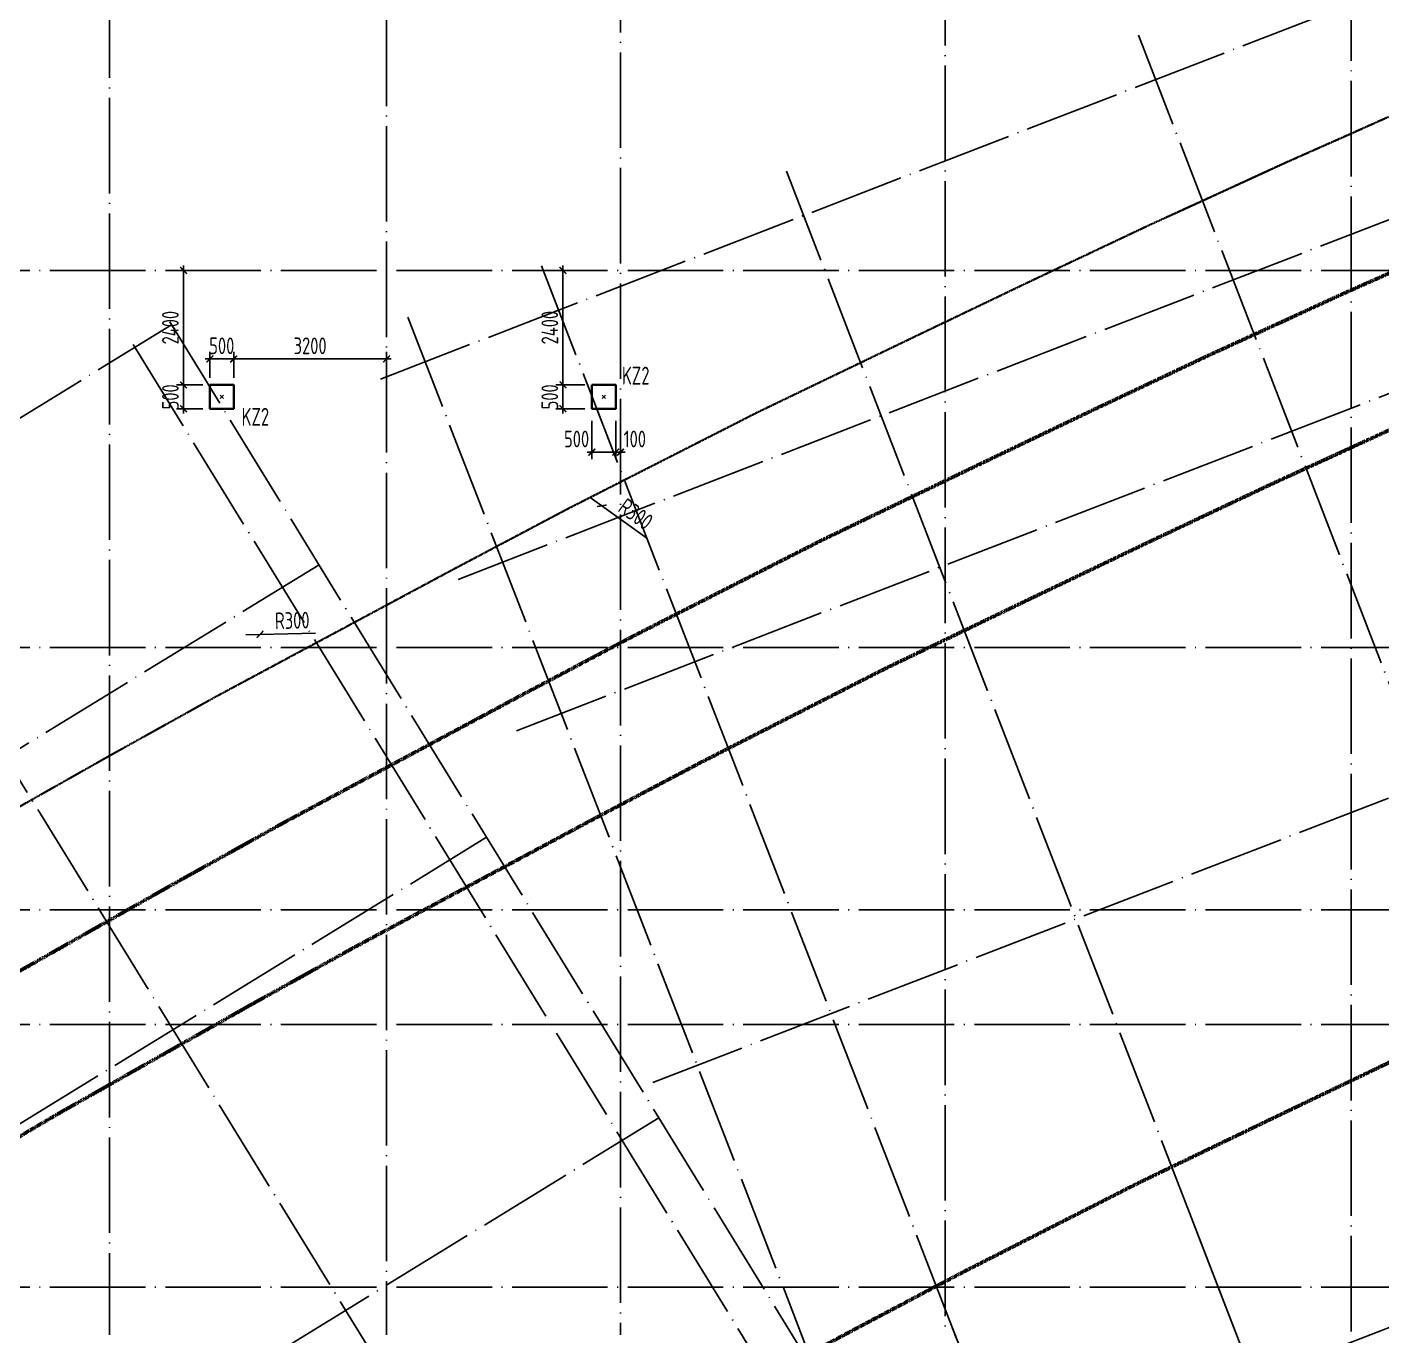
# Model space of a CAD drawing. Header units: millimetres. Extents: x 1089227 to 13101469, y 618865 to 10240562.
# Drawn here: x 1790359 to 1818729, y 4824187 to 4851609 of the extents above; entities that cross this region are included whole.
import ezdxf

# ---------------------------------------------------------------- set-up
doc = ezdxf.new("R2010")
doc.units = ezdxf.units.MM
doc.header["$LTSCALE"] = 1000
doc.header["$PDMODE"] = 3
doc.header["$PDSIZE"] = 200
for name, pattern in [('A09-G-CTRL-用地红线+建筑退线_设计区$0$A02-G-MAIN-用地红线+退线_设计区$0$Redline1', [20, 10, -2, 2, -2, 2, -2]), ('A09-G-CTRL-用地红线+建筑退线_设计区$0$Controlline1', [12.8, 8, -1.6, 1.6, -1.6]), ('DOTE', [2.42, 2, -0.2, 0.02, -0.2])]:
    doc.linetypes.add(name, pattern=pattern)
doc.layers.get('0').update_dxf_attribs({"linetype": 'CONTINUOUS'})
doc.layers.get('Defpoints').update_dxf_attribs({"linetype": 'CONTINUOUS'})
for name, color, linetype, lineweight in [('A09-G-CTRL-用地红线+建筑退线_设计区$0$Z-REDL(用地红线)', 10, 'CONTINUOUS', 60), ('A09-G-CTRL-用地红线+建筑退线_设计区$0$Z-REDL-CTRL(建筑控制线)', 40, 'CONTINUOUS', 35), ('S-COLU', 30, 'CONTINUOUS', 0)]:
    doc.layers.add(name, color=color, linetype=linetype, lineweight=lineweight)
for name, color, linetype in [('AXIS', 3, 'CONTINUOUS'), ('COLU_DIM', 3, 'CONTINUOUS'), ('COLU_NUM', 7, 'CONTINUOUS'), ('DOTE', 1, 'DOTE'), ('单形心', 4, 'CONTINUOUS')]:
    doc.layers.add(name, color=color, linetype=linetype)
doc.styles.add('_TCH_DIM_T3', font='SIMPLEX', dxfattribs={"width": 0.705882, "bigfont": 'AllInOneBig.shx'})
doc.styles.add('TSSD_Dimension', font='tssdeng.shx', dxfattribs={"width": 0.75, "bigfont": 'Hztxt.shx'})
doc.styles.add('TSSD_Label', font='Tssdeng.shx', dxfattribs={"width": 0.7, "bigfont": 'hztxt.shx'})
doc.dimstyles.new('_TCH_ARCH&&150', dxfattribs={"dimtxt": 446.25, "dimasz": 150, "dimexe": 375, "dimexo": 450, "dimgap": 189.375, "dimtad": 1, "dimdec": 0, "dimzin": 0, "dimdsep": 46, "dimtxsty": '_TCH_DIM_T3', "dimblk": 'ARCHTICK', "dimcen": 0.09, "dimclrt": 7, "dimazin": 2, "dimtfac": 1, "dimtdec": 0, "dimtix": 1, "dimtmove": 2, "dimatfit": 3, "dimfxl": 0, "dimtolj": 1, "dimtzin": 0, "dimarcsym": 0})
doc.dimstyles.new('TSSD_100_100', dxfattribs={"dimtxt": 350, "dimasz": 100, "dimexe": 150, "dimexo": 250, "dimgap": 100, "dimtad": 1, "dimdec": 0, "dimzin": 0, "dimdsep": 46, "dimtxsty": 'TSSD_Dimension', "dimblk": 'ARCHTICK', "dimblk1": 'ARCHTICK', "dimblk2": 'ARCHTICK', "dimcen": 0, "dimdle": 100, "dimclrt": 7, "dimadec": 0, "dimazin": 0, "dimtfac": 1, "dimtdec": 0, "dimtix": 1, "dimtmove": 2, "dimatfit": 3, "dimfxl": 0, "dimtolj": 1, "dimtzin": 0, "dimarcsym": 0})

# ---------------------------------------------------------------- blocks, each defined once
blk = doc.blocks.new('0323最综用地红线')
at = {"layer": 'A09-G-CTRL-用地红线+建筑退线_设计区$0$Z-REDL(用地红线)', "color": 1, "linetype": 'A09-G-CTRL-用地红线+建筑退线_设计区$0$A02-G-MAIN-用地红线+退线_设计区$0$Redline1', "ltscale": 0.0005}
for points in [[(8280157, 3568569), (8275964, 3567048), (8274556, 3566523), (8273205, 3566025), (8270070, 3564818), (8266571, 3563433), (8263002, 3561973), (8260895, 3561087), (8257352, 3559569), (8254627, 3558352), (8253305, 3557764), (8251676, 3557016), (8250524, 3556489), (8248083, 3555335), (8245578, 3554136), (8242462, 3552635), (8240680, 3551729), (8238603, 3550670), (8236205, 3549403), (8231326, 3546785), (8229113, 3545554), (8225142, 3543308), (8218714, 3539520), (8216843, 3538379)], [(8279152, 3571396), (8274929, 3569864), (8273513, 3569336), (8272147, 3568833), (8268979, 3567612), (8265451, 3566216), (8261852, 3564744), (8259722, 3563848), (8256150, 3562317), (8253406, 3561092), (8252070, 3560498), (8250426, 3559743), (8249259, 3559209), (8246794, 3558044), (8244279, 3556840), (8241132, 3555324), (8239320, 3554403), (8237220, 3553333), (8234794, 3552051), (8229888, 3549418), (8227645, 3548171), (8223641, 3545906)], [(8237071, 3536240), (8241844, 3538808), (8244126, 3540012), (8246120, 3541026), (8247787, 3541874), (8250770, 3543311), (8253231, 3544490), (8255596, 3545602), (8256692, 3546109), (8258267, 3546829), (8259522, 3547395), (8262158, 3548563), (8265595, 3550043), (8267599, 3550889), (8271038, 3552292), (8274421, 3553630), (8277458, 3554793), (8278739, 3555273), (8279866, 3555690)]]:
    blk.add_lwpolyline(points, dxfattribs=at)
at = {"layer": 'A09-G-CTRL-用地红线+建筑退线_设计区$0$Z-REDL-CTRL(建筑控制线)', "linetype": 'A09-G-CTRL-用地红线+建筑退线_设计区$0$Controlline1', "ltscale": 0.0005, "flags": 128}
blk.add_lwpolyline([(8299567, 3686108), (8326626, 3675265), (8336400, 3687495), (8338983, 3690878), (8341712, 3688883), (8341724, 3688834), (8348492, 3681996), (8336495, 3657264), (8335815, 3655857), (8334921, 3653765), (8334408, 3652495), (8333554, 3650188), (8332762, 3647815), (8332296, 3646270), (8331866, 3644682), (8331460, 3643007), (8331063, 3641145), (8330737, 3639422), (8330293, 3636480), (8330017, 3634043), (8329761, 3630317), (8329732, 3627942), (8329763, 3625708), (8329928, 3622644), (8330113, 3620704), (8330325, 3618642), (8330653, 3615645), (8331572, 3606971), (8333151, 3600656), (8334420, 3595620), (8335099, 3592902), (8332162, 3588340), (8329462, 3587873), (8325135, 3587049), (8322510, 3586515), (8319525, 3585891), (8317926, 3585544), (8316578, 3585249), (8315535, 3585011), (8313300, 3584499), (8310791, 3583894), (8309251, 3583537), (8305740, 3582637), (8303918, 3582156), (8302104, 3581668), (8299703, 3581012), (8297227, 3580315), (8295056, 3579682), (8292998, 3579074), (8290643, 3578358), (8288572, 3577710), (8287591, 3577398), (8286161, 3576940), (8284503, 3576401), (8282624, 3575767), (8281086, 3575247), (8278146, 3574222), (8273894, 3572680), (8272471, 3572149), (8271089, 3571640), (8267888, 3570407), (8264331, 3569000), (8260702, 3567515), (8258549, 3566609), (8254947, 3565066), (8252185, 3563832), (8250834, 3563232), (8249176, 3562470), (8247994, 3561930), (8245505, 3560754), (8242980, 3559544), (8239801, 3558013), (8237959, 3557076), (8235838, 3555996), (8233384, 3554698), (8228450, 3552051), (8226178, 3550787), (8222141, 3548504), (8215629, 3544667), (8213710, 3543497), (8193657, 3531175), (8180322, 3522990), (8166408, 3514440), (8156991, 3508658), (8151138, 3505062), (8142685, 3507267), (8121171, 3545747), (8120724, 3546549), (8120233, 3547383), (8119272, 3548967), (8118108, 3550752), (8117067, 3552244), (8115806, 3553970), (8115672, 3554140), (8146431, 3575790), (8162146, 3587599), (8162295, 3588125), (8199863, 3615253), (8204215, 3618404), (8231584, 3638167), (8260590, 3655826), (8295376, 3680010)], close=True, dxfattribs=at)
blk = doc.blocks.new('_ArchTick')
at = {"color": 0, "linetype": 'ByBlock', "const_width": 0.3}
blk.add_lwpolyline([(-0.71, -0.71), (0.71, 0.71)], dxfattribs=at)
blk = doc.blocks.new('*D455')
at = {"layer": 'AXIS', "color": 0, "lineweight": -2, "transparency": 16777216}
for p, q in [((-91703, -846), (-90377, -4274)), ((-94501, -1928), (-93175, -5356)), ((-93310, -5006), (-90512, -3924))]:
    blk.add_line(p, q, dxfattribs=at)
at = {"layer": 'Defpoints', "color": 0, "transparency": 16777216}
for p in [(-91865, -427), (-94663, -1509), (-90512, -3924)]:
    blk.add_point(p, dxfattribs=at)
at = {"layer": 'AXIS', "color": 0, "lineweight": -2, "transparency": 16777216, "xscale": 150, "yscale": 150, "zscale": 150}
for p, rotation in [((-90512, -3924), 21.14101891807969), ((-93310, -5006), 201.1410189180797)]:
    blk.add_blockref('_ArchTick', p, dxfattribs=dict(at, rotation=rotation))
at = {"layer": 'AXIS', "color": 7, "transparency": 16777216, "insert": (-92060, -4081), "char_height": 446.2, "attachment_point": 5, "rotation": 21.141, "style": '_TCH_DIM_T3'}
blk.add_mtext('\\A1;3000', dxfattribs=at)
blk = doc.blocks.new('*D456')
at = {"layer": 'AXIS', "color": 0, "lineweight": -2, "transparency": 16777216}
for p, q in [((-86573, 1137), (-85247, -2290)), ((-91703, -846), (-90377, -4274)), ((-90512, -3924), (-85383, -1941))]:
    blk.add_line(p, q, dxfattribs=at)
at = {"layer": 'Defpoints', "color": 0, "transparency": 16777216}
for p in [(-86735, 1557), (-91865, -427), (-85383, -1941)]:
    blk.add_point(p, dxfattribs=at)
at = {"layer": 'AXIS', "color": 0, "lineweight": -2, "transparency": 16777216, "xscale": 150, "yscale": 150, "zscale": 150}
for p, rotation in [((-85383, -1941), 21.14101891807638), ((-90512, -3924), 201.1410189180764)]:
    blk.add_blockref('_ArchTick', p, dxfattribs=dict(at, rotation=rotation))
at = {"layer": 'AXIS', "color": 7, "transparency": 16777216, "insert": (-88096, -2548), "char_height": 446.2, "attachment_point": 5, "rotation": 21.141, "style": '_TCH_DIM_T3'}
blk.add_mtext('\\A1;5500', dxfattribs=at)
blk = doc.blocks.new('*D457')
at = {"layer": 'AXIS', "color": 0, "lineweight": -2, "transparency": 16777216}
for p, q in [((-79204, 3986), (-77879, 559)), ((-86573, 1137), (-85247, -2290)), ((-85383, -1941), (-78014, 909))]:
    blk.add_line(p, q, dxfattribs=at)
at = {"layer": 'Defpoints', "color": 0, "transparency": 16777216}
for p in [(-79367, 4406), (-86735, 1557), (-78014, 909)]:
    blk.add_point(p, dxfattribs=at)
at = {"layer": 'AXIS', "color": 0, "lineweight": -2, "transparency": 16777216, "xscale": 150, "yscale": 150, "zscale": 150}
for p, rotation in [((-78014, 909), 21.14101891808134), ((-85383, -1941), 201.1410189180814)]:
    blk.add_blockref('_ArchTick', p, dxfattribs=dict(at, rotation=rotation))
at = {"layer": 'AXIS', "color": 7, "transparency": 16777216, "insert": (-81847, -131), "char_height": 446.2, "attachment_point": 5, "rotation": 21.141, "style": '_TCH_DIM_T3'}
blk.add_mtext('\\A1;7900', dxfattribs=at)
blk = doc.blocks.new('BANWANG_XINGXIN')
at = {"color": 0}
for points in [[(0.71, 0.71), (-0.71, -0.71)], [(-0.71, 0.71), (0.71, -0.71)]]:
    blk.add_lwpolyline(points, dxfattribs=at)
blk = doc.blocks.new('*D1068')
at = {"layer": 'COLU_DIM', "color": 0, "lineweight": -2, "transparency": 16777216}
for p, q in [((1802036, 4844112), (1801430, 4844112)), ((1801580, 4844112), (1801580, 4844212)), ((1801580, 4844112), (1801580, 4843612)), ((1802036, 4843612), (1801430, 4843612)), ((1801580, 4843612), (1801580, 4843512))]:
    blk.add_line(p, q, dxfattribs=at)
at = {"layer": 'Defpoints', "color": 0, "transparency": 16777216}
for p in [(1802286, 4844112), (1801580, 4843612), (1802286, 4843612)]:
    blk.add_point(p, dxfattribs=at)
at = {"layer": 'COLU_DIM', "color": 0, "lineweight": -2, "transparency": 16777216, "xscale": 100, "yscale": 100, "zscale": 100}
for p, rotation in [((1801580, 4844112), 270), ((1801580, 4843612), 90)]:
    blk.add_blockref('_ArchTick', p, dxfattribs=dict(at, rotation=rotation))
at = {"layer": 'COLU_DIM', "color": 7, "transparency": 16777216, "insert": (1801305, 4843862), "char_height": 350, "attachment_point": 5, "rotation": 90, "style": 'TSSD_Dimension'}
blk.add_mtext('\\A1;500', dxfattribs=at)
blk = doc.blocks.new('*D1069')
at = {"layer": 'COLU_DIM', "color": 0, "lineweight": -2, "transparency": 16777216}
for p, q in [((1802019, 4846512), (1801430, 4846512)), ((1801580, 4844012), (1801580, 4846612)), ((1802036, 4844112), (1801430, 4844112))]:
    blk.add_line(p, q, dxfattribs=at)
at = {"layer": 'Defpoints', "color": 0, "transparency": 16777216}
for p in [(1801580, 4846512), (1802269, 4846512), (1802286, 4844112)]:
    blk.add_point(p, dxfattribs=at)
at = {"layer": 'COLU_DIM', "color": 0, "lineweight": -2, "transparency": 16777216, "xscale": 100, "yscale": 100, "zscale": 100}
for p, rotation in [((1801580, 4846512), 90), ((1801580, 4844112), 270)]:
    blk.add_blockref('_ArchTick', p, dxfattribs=dict(at, rotation=rotation))
at = {"layer": 'COLU_DIM', "color": 7, "transparency": 16777216, "insert": (1801305, 4845312), "char_height": 350, "attachment_point": 5, "rotation": 90, "style": 'TSSD_Dimension'}
blk.add_mtext('\\A1;2400', dxfattribs=at)
blk = doc.blocks.new('*D1070')
at = {"layer": 'COLU_DIM', "color": 0, "lineweight": -2, "transparency": 16777216}
for p, q in [((1794186, 4844656), (1794086, 4844656)), ((1794186, 4844262), (1794186, 4844806)), ((1794186, 4844656), (1794686, 4844656)), ((1794686, 4844262), (1794686, 4844806)), ((1794686, 4844656), (1794786, 4844656))]:
    blk.add_line(p, q, dxfattribs=at)
at = {"layer": 'Defpoints', "color": 0, "transparency": 16777216}
for p in [(1794686, 4844656), (1794186, 4844012), (1794686, 4844012)]:
    blk.add_point(p, dxfattribs=at)
at = {"layer": 'COLU_DIM', "color": 0, "lineweight": -2, "transparency": 16777216, "xscale": 100, "yscale": 100, "zscale": 100}
blk.add_blockref('_ArchTick', (1794186, 4844656), dxfattribs=at)
at = {"layer": 'COLU_DIM', "color": 0, "lineweight": -2, "transparency": 16777216, "xscale": 100, "yscale": 100, "zscale": 100, "rotation": 180}
blk.add_blockref('_ArchTick', (1794686, 4844656), dxfattribs=at)
at = {"layer": 'COLU_DIM', "color": 7, "transparency": 16777216, "insert": (1794436, 4844931), "char_height": 350, "attachment_point": 5, "style": 'TSSD_Dimension'}
blk.add_mtext('\\A1;500', dxfattribs=at)
blk = doc.blocks.new('*D1071')
at = {"layer": 'COLU_DIM', "color": 0, "lineweight": -2, "transparency": 16777216}
for p, q in [((1794586, 4844656), (1797986, 4844656)), ((1794686, 4844262), (1794686, 4844806)), ((1797886, 4843969), (1797886, 4844806))]:
    blk.add_line(p, q, dxfattribs=at)
at = {"layer": 'Defpoints', "color": 0, "transparency": 16777216}
for p in [(1797886, 4844656), (1794686, 4844012), (1797886, 4843719)]:
    blk.add_point(p, dxfattribs=at)
at = {"layer": 'COLU_DIM', "color": 0, "lineweight": -2, "transparency": 16777216, "xscale": 100, "yscale": 100, "zscale": 100, "rotation": 180}
blk.add_blockref('_ArchTick', (1794686, 4844656), dxfattribs=at)
at = {"layer": 'COLU_DIM', "color": 0, "lineweight": -2, "transparency": 16777216, "xscale": 100, "yscale": 100, "zscale": 100}
blk.add_blockref('_ArchTick', (1797886, 4844656), dxfattribs=at)
at = {"layer": 'COLU_DIM', "color": 7, "transparency": 16777216, "insert": (1796286, 4844931), "char_height": 350, "attachment_point": 5, "style": 'TSSD_Dimension'}
blk.add_mtext('\\A1;3200', dxfattribs=at)
blk = doc.blocks.new('*D1072')
at = {"layer": 'COLU_DIM', "color": 0, "lineweight": -2, "transparency": 16777216}
for p, q in [((1794036, 4844112), (1793485, 4844112)), ((1793635, 4844112), (1793635, 4844212)), ((1793635, 4844112), (1793635, 4843612)), ((1794036, 4843612), (1793485, 4843612)), ((1793635, 4843612), (1793635, 4843512))]:
    blk.add_line(p, q, dxfattribs=at)
at = {"layer": 'Defpoints', "color": 0, "transparency": 16777216}
for p in [(1794286, 4844112), (1793635, 4843612), (1794286, 4843612)]:
    blk.add_point(p, dxfattribs=at)
at = {"layer": 'COLU_DIM', "color": 0, "lineweight": -2, "transparency": 16777216, "xscale": 100, "yscale": 100, "zscale": 100}
for p, rotation in [((1793635, 4844112), 270), ((1793635, 4843612), 90)]:
    blk.add_blockref('_ArchTick', p, dxfattribs=dict(at, rotation=rotation))
at = {"layer": 'COLU_DIM', "color": 7, "transparency": 16777216, "insert": (1793360, 4843862), "char_height": 350, "attachment_point": 5, "rotation": 90, "style": 'TSSD_Dimension'}
blk.add_mtext('\\A1;500', dxfattribs=at)
blk = doc.blocks.new('*D1073')
at = {"layer": 'COLU_DIM', "color": 0, "lineweight": -2, "transparency": 16777216}
for p, q in [((1793951, 4846512), (1793485, 4846512)), ((1793635, 4844012), (1793635, 4846612)), ((1794036, 4844112), (1793485, 4844112))]:
    blk.add_line(p, q, dxfattribs=at)
at = {"layer": 'Defpoints', "color": 0, "transparency": 16777216}
for p in [(1793635, 4846512), (1794201, 4846512), (1794286, 4844112)]:
    blk.add_point(p, dxfattribs=at)
at = {"layer": 'COLU_DIM', "color": 0, "lineweight": -2, "transparency": 16777216, "xscale": 100, "yscale": 100, "zscale": 100}
for p, rotation in [((1793635, 4846512), 90), ((1793635, 4844112), 270)]:
    blk.add_blockref('_ArchTick', p, dxfattribs=dict(at, rotation=rotation))
at = {"layer": 'COLU_DIM', "color": 7, "transparency": 16777216, "insert": (1793360, 4845312), "char_height": 350, "attachment_point": 5, "rotation": 90, "style": 'TSSD_Dimension'}
blk.add_mtext('\\A1;2400', dxfattribs=at)
blk = doc.blocks.new('*D1074')
at = {"layer": 'COLU_DIM', "color": 0, "lineweight": -2, "transparency": 16777216}
for p in [(1802151, 4841755), (1803334, 4840903)]:
    blk.add_line(p, (1802395, 4841579), dxfattribs=at)
at = {"layer": 'Defpoints', "color": 0, "transparency": 16777216}
for p in [(1802151, 4841755), (1802395, 4841579)]:
    blk.add_point(p, dxfattribs=at)
at = {"layer": 'COLU_DIM', "color": 0, "lineweight": -2, "transparency": 16777216, "xscale": 100, "yscale": 100, "zscale": 100, "rotation": 144.2533251376885}
blk.add_blockref('_ArchTick', (1802395, 4841579), dxfattribs=at)
at = {"layer": 'COLU_DIM', "color": 7, "transparency": 16777216, "insert": (1803106, 4841406), "char_height": 350, "attachment_point": 5, "rotation": 324.2533, "style": 'TSSD_Dimension'}
blk.add_mtext('\\A1;R300', dxfattribs=at)
blk = doc.blocks.new('*D1075')
at = {"layer": 'COLU_DIM', "color": 0, "lineweight": -2, "transparency": 16777216}
for p in [(1794938, 4838879), (1796395, 4838914)]:
    blk.add_line(p, (1795238, 4838886), dxfattribs=at)
at = {"layer": 'Defpoints', "color": 0, "transparency": 16777216}
for p in [(1794938, 4838879), (1795238, 4838886)]:
    blk.add_point(p, dxfattribs=at)
at = {"layer": 'COLU_DIM', "color": 0, "lineweight": -2, "transparency": 16777216, "xscale": 100, "yscale": 100, "zscale": 100, "rotation": 181.362581717514}
blk.add_blockref('_ArchTick', (1795238, 4838886), dxfattribs=at)
at = {"layer": 'COLU_DIM', "color": 7, "transparency": 16777216, "insert": (1795910, 4839177), "char_height": 350, "attachment_point": 5, "rotation": 1.3626, "style": 'TSSD_Dimension'}
blk.add_mtext('\\A1;R300', dxfattribs=at)
blk = doc.blocks.new('*D951')
at = {"layer": 'COLU_DIM', "color": 0, "lineweight": -2, "transparency": 16777216}
for p, q in [((1802186, 4843362), (1802186, 4842554)), ((1802686, 4843362), (1802686, 4842554)), ((1802086, 4842704), (1802786, 4842704))]:
    blk.add_line(p, q, dxfattribs=at)
at = {"layer": 'Defpoints', "color": 0, "transparency": 16777216}
for p in [(1802186, 4843612), (1802686, 4843612), (1802686, 4842704)]:
    blk.add_point(p, dxfattribs=at)
at = {"layer": 'COLU_DIM', "color": 0, "lineweight": -2, "transparency": 16777216, "xscale": 100, "yscale": 100, "zscale": 100, "rotation": 180}
blk.add_blockref('_ArchTick', (1802186, 4842704), dxfattribs=at)
at = {"layer": 'COLU_DIM', "color": 0, "lineweight": -2, "transparency": 16777216, "xscale": 100, "yscale": 100, "zscale": 100}
blk.add_blockref('_ArchTick', (1802686, 4842704), dxfattribs=at)
at = {"layer": 'COLU_DIM', "color": 7, "transparency": 16777216, "insert": (1801866, 4842979), "char_height": 350, "attachment_point": 5, "style": 'TSSD_Dimension'}
blk.add_mtext('\\A1;500', dxfattribs=at)
blk = doc.blocks.new('*D952')
at = {"layer": 'COLU_DIM', "color": 0, "lineweight": -2, "transparency": 16777216}
for p, q in [((1802686, 4843362), (1802686, 4842554)), ((1802786, 4843129), (1802786, 4842554)), ((1802686, 4842704), (1802586, 4842704)), ((1802686, 4842704), (1802786, 4842704)), ((1802786, 4842704), (1802886, 4842704))]:
    blk.add_line(p, q, dxfattribs=at)
at = {"layer": 'Defpoints', "color": 0, "transparency": 16777216}
for p in [(1802686, 4843612), (1802786, 4843379), (1802786, 4842704)]:
    blk.add_point(p, dxfattribs=at)
at = {"layer": 'COLU_DIM', "color": 0, "lineweight": -2, "transparency": 16777216, "xscale": 100, "yscale": 100, "zscale": 100}
blk.add_blockref('_ArchTick', (1802686, 4842704), dxfattribs=at)
at = {"layer": 'COLU_DIM', "color": 0, "lineweight": -2, "transparency": 16777216, "xscale": 100, "yscale": 100, "zscale": 100, "rotation": 180}
blk.add_blockref('_ArchTick', (1802786, 4842704), dxfattribs=at)
at = {"layer": 'COLU_DIM', "color": 7, "transparency": 16777216, "insert": (1803085, 4842979), "char_height": 350, "attachment_point": 5, "style": 'TSSD_Dimension'}
blk.add_mtext('\\A1;100', dxfattribs=at)
blk = doc.blocks.new('裙房轴网260428')
at = {"layer": 'AXIS'}
for p, q in [((-86735, 1556.9), (-84571, -4039.3)), ((-91864.8, -426.8), (-89700.9, -6022.9))]:
    blk.add_line(p, q, dxfattribs=at)
at = {"layer": 'DOTE', "color": 16, "linetype": 'DOTE'}
for p, q in [((-83350, 124490.2), (-83350, -1000)), ((-91850, 88511.2), (-91850, -1000)), ((-98650, 86366.9), (-98650, -1000)), ((-103550, 84821.6), (-103550, -1000)), ((-109350, 82992.6), (-109350, -1000)), ((-103674.5, 19022.9), (-55734, 37561.1)), ((-102051.5, 14825.8), (-54111, 33364)), ((-100825.3, 11654.7), (-52884.7, 30192.8)), ((-87806.3, 26231.2), (-79366.7, 4406.1)), ((-95174.6, 23382), (-86735, 1556.9)), ((-97976, 4286.4), (-50035.5, 22824.5)), ((-163840, 21300), (-43972.1, 21300)), ((-100304.4, 21398.3), (-91864.8, -426.8)), ((-187949.8, -28914.8), (-108051.9, 20158.4)), ((-108090.4, 20221.1), (-93611.3, -3352.7)), ((-103102.5, 20316.3), (-94662.9, -1508.8)), ((-108857.3, 19750.1), (-94378.2, -3823.8)), ((-114651.6, 16191.2), (-100172.6, -7382.6)), ((-176669, -28910.2), (-104964, 15130.9)), ((-163840, 13400), (-43972.1, 13400)), ((-173162.4, -34619.3), (-101457.5, 9421.8)), ((-163840, 7900), (-61623.3, 7900)), ((-163840, 5500), (-61623.3, 5500)), ((-169551.2, -40498.9), (-97846.3, 3542.3)), ((-163840, 0), (-61623.3, 0))]:
    blk.add_line(p, q, dxfattribs=at)
at = {"layer": 'AXIS'}
for p1, p2, picture, middle in [((-86735, 1556.9), (-79366.7, 4406.1), '*D457', (-81847.2, -131.4)), ((-91864.8, -426.8), (-86735, 1556.9), '*D456', (-88096.2, -2547.8)), ((-94662.9, -1508.8), (-91864.8, -426.8), '*D455', (-92060.2, -4080.6))]:
    dim = blk.add_aligned_dim(p1=p1, p2=p2, distance=-3750, dimstyle='_TCH_ARCH&&150', dxfattribs=at)
    dim.commit()
    dim.dimension.update_dxf_attribs({"geometry": picture, "text_midpoint": middle})
blk = doc.blocks.new('04地块地下轴网260428')
blk.add_blockref('裙房轴网260428', (0, 0))

msp = doc.modelspace()

# ---------------------------------------------------------------- linework, layer by layer
at = {"layer": 'S-COLU', "lineweight": 35}
for points in [[(1794185.755, 4844111.796), (1794685.755, 4844111.796), (1794685.755, 4843611.796), (1794185.755, 4843611.796)], [(1802185.755, 4844111.796), (1802685.755, 4844111.796), (1802685.755, 4843611.796), (1802185.755, 4843611.796)]]:
    msp.add_lwpolyline(points, close=True, dxfattribs=at)

# ---------------------------------------------------------------- block references
for name, p in [('0323最综用地红线', (-6434145.536, 1285525.343)), ('04地块地下轴网260428', (1901435.755, 4825211.796))]:
    msp.add_blockref(name, p)
at = {"layer": '单形心', "xscale": 50, "yscale": 50, "zscale": 50}
for p in [(1794435.755, 4843861.796), (1802435.755, 4843861.796)]:
    msp.add_blockref('BANWANG_XINGXIN', p, dxfattribs=at)

# ---------------------------------------------------------------- texts
at = {"layer": 'COLU_NUM', "style": 'TSSD_Label', "width": 0.7}
for p in [(1802816.061, 4844118.623), (1794850.89, 4843256.053)]:
    msp.add_text('KZ2', height=375, dxfattribs=at).set_placement(p)

# ---------------------------------------------------------------- dimensions: what is measured, and where the dimension line sits
at = {"layer": 'COLU_DIM'}
for base, p1, p2, angle, picture, middle in [((1793635.094, 4846511.796), (1794285.755, 4844111.796), (1794200.996, 4846511.796), 90, '*D1073', (1793360.094, 4845311.796)), ((1801579.606, 4846511.796), (1802285.755, 4844111.796), (1802269.15, 4846511.796), 90, '*D1069', (1801304.606, 4845311.796)), ((1797885.755, 4844656.039), (1794685.755, 4844011.796), (1797885.755, 4843719.31), 180, '*D1071', (1796285.755, 4844931.039)), ((1793635.094, 4843611.796), (1794285.755, 4844111.796), (1794285.755, 4843611.796), 90, '*D1072', (1793360.094, 4843861.796)), ((1801579.606, 4843611.796), (1802285.755, 4844111.796), (1802285.755, 4843611.796), 90, '*D1068', (1801304.606, 4843861.796))]:
    dim = msp.add_linear_dim(base=base, p1=p1, p2=p2, angle=angle, dimstyle='TSSD_100_100', dxfattribs=at)
    dim.commit()
    dim.dimension.update_dxf_attribs({"geometry": picture, "text_midpoint": middle})
dim = msp.add_aligned_dim(p1=(1794185.755, 4844011.796), p2=(1794685.755, 4844011.796), distance=644.243, dimstyle='TSSD_100_100', dxfattribs=at)
dim.commit()
dim.dimension.update_dxf_attribs({"geometry": '*D1070', "text_midpoint": (1794435.755, 4844931.039)})
for base, p1, p2, picture, middle in [((1802685.755, 4842703.711), (1802185.755, 4843611.796), (1802685.755, 4843611.796), '*D951', (1801866.492, 4842978.711)), ((1802785.755, 4842703.711), (1802685.755, 4843611.796), (1802785.755, 4843378.807), '*D952', (1803084.826, 4842978.711))]:
    dim = msp.add_linear_dim(base=base, p1=p1, p2=p2, dimstyle='TSSD_100_100', dxfattribs=at)
    dim.commit()
    dim.dimension.update_dxf_attribs({"geometry": picture, "text_midpoint": middle, "dimtype": 160})
for center, mpoint, picture, middle in [((1802151.378, 4841754.572), (1802394.86, 4841579.311), '*D1074', (1803106.278, 4841406.06)), ((1794938.094, 4838879.013), (1795238.009, 4838886.147), '*D1075', (1795909.884, 4839177.206))]:
    dim = msp.add_radius_dim(center=center, mpoint=mpoint, dimstyle='TSSD_100_100', dxfattribs=at)
    dim.commit()
    dim.dimension.update_dxf_attribs({"geometry": picture, "text_midpoint": middle})

doc.saveas('drawing.dxf')
